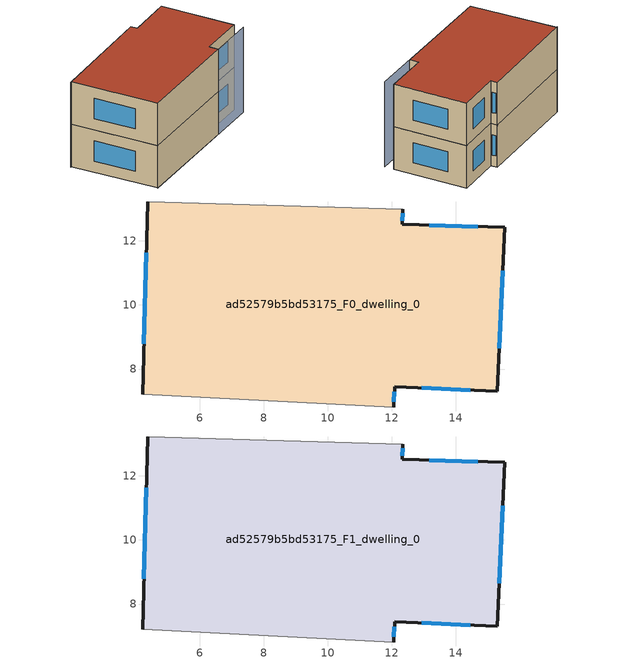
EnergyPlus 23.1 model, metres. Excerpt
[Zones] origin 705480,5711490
ad52579b5bd53175_F0_dwelling_0
 floor ground (EU_floor_Construction): 15.53,12.42 15.3,7.3 12.08,7.45 12.05,6.81 4.21,7.21 4.37,13.22 12.34,12.98 12.32,12.51 z0
 wall outside (EU_wall_Construction): 12.05,6.81 12.08,7.45 15.3,7.3 15.53,12.42 12.32,12.51 12.34,12.98 / 4.37,13.22 4.21,7.21 z0:3
 wall adiabatic (EU_wall_Construction): 4.21,7.21 12.05,6.81 / 12.34,12.98 4.37,13.22 z0:3
 window (EU_Window_Construction): 12.93,7.41 14.45,7.34 / 12.06,6.98 12.08,7.28 / 4.33,11.64 4.25,8.79 / 12.33,12.64 12.33,12.86 / 14.69,12.45 13.17,12.49 / 15.36,8.65 15.47,11.08 z0.79:2.21
ad52579b5bd53175_F1_dwelling_0
 floor to ad52579b5bd53175_F0_dwelling_0 (EU_floor_Construction): 15.53,12.42 15.3,7.3 12.08,7.45 12.05,6.81 4.21,7.21 4.37,13.22 12.34,12.98 12.32,12.51 z3
 wall outside (EU_wall_Construction): 12.05,6.81 12.08,7.45 15.3,7.3 15.53,12.42 12.32,12.51 12.34,12.98 / 4.37,13.22 4.21,7.21 z3:6
 wall adiabatic (EU_wall_Construction): 4.21,7.21 12.05,6.81 / 12.34,12.98 4.37,13.22 z3:6
 window (EU_Window_Construction): 12.93,7.41 14.45,7.34 / 12.06,6.98 12.08,7.28 / 4.33,11.64 4.25,8.79 / 12.33,12.64 12.33,12.86 / 14.69,12.45 13.17,12.49 / 15.36,8.65 15.47,11.08 z3.79:5.21
 roof outside (EU_roof_Construction): 15.3,7.3 15.53,12.42 12.32,12.51 12.34,12.98 4.37,13.22 4.21,7.21 12.05,6.81 12.08,7.45 z6
shading: 4.21,7.21 15.3,6.65 / 12.34,12.98 4.26,13.22 z0:6
[Building]
EU S2 Campaign: North Axis=0; Terrain=City; Solar Distribution=FullExterior
[Site:Location]
London: Latitude=51.5; Longitude=-0.5; Time Zone=0; Elevation=25
[SizingPeriod:WeatherFileDays]
AnnualSizingPeriod: Begin Month=1; Begin Day of Month=1; End Month=12; End Day of Month=31; Day of Week for Start Day=Monday; Use Weather File Daylight Saving Period=No; Use Weather File Rain and Snow Indicators=No
[MATERIAL]
EU_InternalMass_Material: Roughness=MediumRough; Thickness=0.1; Conductivity=1; Density=1800; Specific Heat=900; Thermal Absorptance=0.9; Solar Absorptance=0.7; Visible Absorptance=0.7
[MATERIAL:NOMASS] Roughness=MediumRough; Thermal Absorptance=0.9; Solar Absorptance=0.7; Visible Absorptance=0.7
Name | Thermal Resistance
EU_wall_NoMass | 0.555556
EU_roof_NoMass | 0.510204
EU_floor_NoMass | 1.68919
[WINDOWMATERIAL:SIMPLEGLAZINGSYSTEM]
EU_Window_SimpleGlazing: UFactor=3.96; Solar Heat Gain Coefficient=0.85; Visible Transmittance=0.85
[CONSTRUCTION]
EU_wall_Construction: EU_wall_NoMass
EU_roof_Construction: EU_roof_NoMass
EU_floor_Construction: EU_floor_NoMass
EU_Window_Construction: EU_Window_SimpleGlazing
EU_InternalMass_Construction: EU_InternalMass_Material
[ZONE] Type=1; Multiplier=1; Ceiling Height=autocalculate; Floor Area=autocalculate; Part of Total Floor Area=Yes
Name | Volume
ad52579b5bd53175_F0_dwelling_0 | 193.827
ad52579b5bd53175_F1_dwelling_0 | 193.826
[INTERNALMASS] Construction=EU_InternalMass_Construction; Surface Area=64.6091
Name | Zone or ZoneList
ad52579b5bd53175_F0_dwelling_0_EU_InternalMass | ad52579b5bd53175_F0_dwelling_0
ad52579b5bd53175_F1_dwelling_0_EU_InternalMass | ad52579b5bd53175_F1_dwelling_0
[OTHEREQUIPMENT] Fuel Type=Electricity; Design Level Calculation Method=Watts/Area; Power per Zone Floor Area=1; Fraction Latent=0; Fraction Radiant=0; Fraction Lost=0; Carbon Dioxide Generation Rate=0; EndUse Subcategory=EU_Step8_InternalGains
Name | Zone or ZoneList or Space or SpaceList | Schedule
EU_Step8_InternalGain_ad52579b5bd53175_F0_dwelling_0_f000 | ad52579b5bd53175_F0_dwelling_0 | EU_Step8_GainSchedule_ad52579b5bd53175_F0_dwelling_0_f000
EU_Step8_InternalGain_ad52579b5bd53175_F1_dwelling_0_f000 | ad52579b5bd53175_F1_dwelling_0 | EU_Step8_GainSchedule_ad52579b5bd53175_F1_dwelling_0_f000
[ZONEVENTILATION:DESIGNFLOWRATE] Schedule=EU_AlwaysOn; Design Flow Rate Calculation Method=AirChanges/Hour; Air Changes per Hour=0.48; Ventilation Type=Natural; Fan Pressure Rise=0; Fan Total Efficiency=1; Constant Term Coefficient=1; Temperature Term Coefficient=0; Velocity Term Coefficient=0; Velocity Squared Term Coefficient=0; Minimum Indoor Temperature=-100; Maximum Indoor Temperature=100; Delta Temperature=-100; Minimum Outdoor Temperature=-100; Maximum Outdoor Temperature=100; Maximum Wind Speed=40
Name | Zone or ZoneList or Space or SpaceList
EU_ConstantAir_ad52579b5bd53175_F0_dwelling_0 | ad52579b5bd53175_F0_dwelling_0
EU_ConstantAir_ad52579b5bd53175_F1_dwelling_0 | ad52579b5bd53175_F1_dwelling_0
[HVACTEMPLATE:THERMOSTAT] Constant Heating Setpoint=20; Constant Cooling Setpoint=50
EU_HeatOnly_ad52579b5bd53175_F0_dwelling_0; EU_HeatOnly_ad52579b5bd53175_F1_dwelling_0
[HVACTEMPLATE:ZONE:IDEALLOADSAIRSYSTEM] System Availability Schedule=EU_AlwaysOn; Maximum Heating Supply Air Temperature=50; Minimum Cooling Supply Air Temperature=13; Maximum Heating Supply Air Humidity Ratio=0.0156; Minimum Cooling Supply Air Humidity Ratio=0.0077; Heating Limit=NoLimit; Cooling Limit=NoLimit; Heating Availability Schedule=EU_AlwaysOn; Cooling Availability Schedule=EU_CoolingOff; Dehumidification Control Type=ConstantSensibleHeatRatio; Cooling Sensible Heat Ratio=0.7; Dehumidification Setpoint=60; Humidification Control Type=None; Humidification Setpoint=30; Outdoor Air Method=None; Outdoor Air Flow Rate per Person=0.00944; Outdoor Air Flow Rate per Zone Floor Area=0; Outdoor Air Flow Rate per Zone=0; Demand Controlled Ventilation Type=None; Outdoor Air Economizer Type=NoEconomizer; Heat Recovery Type=None; Sensible Heat Recovery Effectiveness=0.7; Latent Heat Recovery Effectiveness=0.65
Name | Template Thermostat
ad52579b5bd53175_F0_dwelling_0 | EU_HeatOnly_ad52579b5bd53175_F0_dwelling_0
ad52579b5bd53175_F1_dwelling_0 | EU_HeatOnly_ad52579b5bd53175_F1_dwelling_0
[SIZING:ZONE] Zone Cooling Design Supply Air Temperature Input Method=SupplyAirTemperature; Zone Cooling Design Supply Air Temperature=13; Zone Heating Design Supply Air Temperature Input Method=SupplyAirTemperature; Zone Heating Design Supply Air Temperature=50; Zone Cooling Design Supply Air Humidity Ratio=0.008; Zone Heating Design Supply Air Humidity Ratio=0.008; Cooling Design Air Flow Method=DesignDay; Cooling Design Air Flow Rate=0; Cooling Minimum Air Flow per Zone Floor Area=0.000762; Cooling Minimum Air Flow=0; Cooling Minimum Air Flow Fraction=0.2; Heating Design Air Flow Method=DesignDay; Heating Design Air Flow Rate=0; Heating Maximum Air Flow per Zone Floor Area=0.002032; Heating Maximum Air Flow=0.141576; Heating Maximum Air Flow Fraction=0.3; Account for Dedicated Outdoor Air System=No; Dedicated Outdoor Air System Control Strategy=NeutralSupplyAir; Dedicated Outdoor Air Low Setpoint Temperature for Design=autosize; Dedicated Outdoor Air High Setpoint Temperature for Design=autosize; Zone Load Sizing Method=Sensible Load Only No Latent Load; Zone Latent Cooling Design Supply Air Humidity Ratio Input Method=HumidityRatioDifference; Zone Cooling Design Supply Air Humidity Ratio Difference=0.005; Zone Latent Heating Design Supply Air Humidity Ratio Input Method=HumidityRatioDifference; Zone Humidification Design Supply Air Humidity Ratio Difference=0.005
ad52579b5bd53175_F0_dwelling_0; ad52579b5bd53175_F1_dwelling_0
[SCHEDULE:CONSTANT]
Name | Hourly Value
EU_AlwaysOn | 1
EU_CoolingOff | 0
[SCHEDULE:FILE] Column Number=1; Rows to Skip at Top=0; Number of Hours of Data=8760; Column Separator=Comma; Interpolate to Timestep=No; Minutes per Item=60; Adjust Schedule for Daylight Savings=Yes
Name | File
EU_Step8_GainSchedule_ad52579b5bd53175_F0_dwelling_0_f000 | ../../schedules/ad52579b5bd53175/ad52579b5bd53175_F0_dwelling_0_f000_gain.csv
EU_Step8_GainSchedule_ad52579b5bd53175_F1_dwelling_0_f000 | ../../schedules/ad52579b5bd53175/ad52579b5bd53175_F1_dwelling_0_f000_gain.csv
